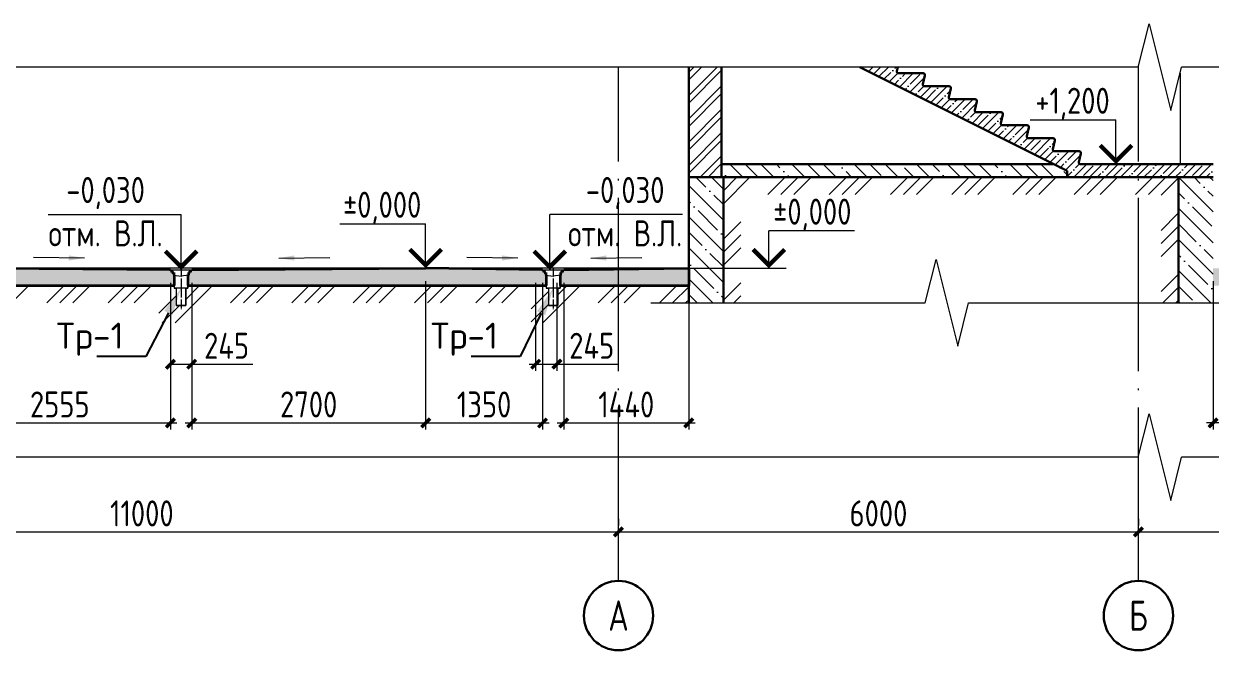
# Model space of a CAD drawing. Extents: x -965262 to 1142518, y -357520 to 71675.
# Drawn here: x 283984 to 297687, y -229559 to -222330 of the extents above; entities that cross this region are included whole.
import ezdxf
from ezdxf import colors
from ezdxf.entities.mleader import LeaderData, LeaderLine
from ezdxf.math import Vec2, Vec3

# ---------------------------------------------------------------- set-up
doc = ezdxf.new("R2010")
doc.units = 0
doc.header["$LTSCALE"] = 10
doc.linetypes.add('DOTE', pattern=[2.42, 2, -0.2, 0.02, -0.2])
doc.layers.get('0').update_dxf_attribs({"linetype": 'CONTINUOUS', "lineweight": 30})
doc.layers.get('Defpoints').update_dxf_attribs({"linetype": 'CONTINUOUS'})
doc.layers.add('DOTE', color=7, linetype='DOTE', lineweight=9)
doc.layers.add('полы', color=3, linetype='CONTINUOUS', lineweight=35)
doc.styles.add('GOST 2.304', font='isocpeur.ttf', dxfattribs={"width": 0.75, "height": 250})
doc.styles.get("Standard").update_dxf_attribs({"font": 'isocpeur.ttf', "height": 300})
doc.styles.add('ГОСТ 2м', font='isocpeur.ttf', dxfattribs={"width": 0.8, "height": 250})
doc.dimstyles.new('ГОСТ 2м', dxfattribs={"dimtxt": 250, "dimasz": 100, "dimexe": 75, "dimexo": 150, "dimgap": 62.5, "dimtad": 1, "dimdec": 0, "dimtxsty": 'ГОСТ 2м', "dimblk": 'ARCHTICK', "dimcen": 150, "dimdle": 75, "dimclrd": 256, "dimclre": 256, "dimclrt": 256, "dimadec": 0, "dimazin": 0, "dimtfac": 1, "dimtdec": 0, "dimtmove": 0, "dimatfit": 3, "dimldrblk": 'OBLIQUE', "dimfxl": 1, "dimlwd": 15, "dimlwe": 15, "dimarcsym": 0})
pattern_1 = [(135, (-2741135.43, -41378.45), (-179.605122, -179.605122), []), (135, (-2741135.43, -41198.85), (-179.605122, -179.605122), [317.5, -63.5, 0, -63.5])]
pattern_2 = [(45, (-2741135.43, -41378.45), (707.10678, -4e-14), [1000]), (45, (-2740985.43, -41378.45), (707.10678, -4e-14), [1000]), (45, (-2740835.43, -41378.45), (707.10678, -4e-14), [1000])]

# ---------------------------------------------------------------- blocks, each defined once
blk = doc.blocks.new('_ArchTick')
at = {"color": 0, "linetype": 'ByBlock', "lineweight": 0, "const_width": 0.4}
blk.add_lwpolyline([(-0.5, -0.5), (0.5, 0.5)], dxfattribs=at)
blk = doc.blocks.new('*D1705')
at = {"lineweight": 15, "ltscale": 100, "transparency": 16777216}
for p, q in [((302847, -228043), (302847, -228118)), ((296772, -228193), (302922, -228193)), ((296847, -228343), (296847, -228268))]:
    blk.add_line(p, q, dxfattribs=at)
at = {"layer": 'Defpoints', "color": 0, "lineweight": 15, "ltscale": 100, "transparency": 16777216}
for p in [(296847, -228193), (302847, -228193), (302847, -228193)]:
    blk.add_point(p, dxfattribs=at)
at = {"lineweight": 15, "ltscale": 100, "transparency": 16777216, "xscale": 100, "yscale": 100, "zscale": 100, "rotation": 180}
blk.add_blockref('_ArchTick', (296847, -228193), dxfattribs=at)
at = {"lineweight": 15, "ltscale": 100, "transparency": 16777216, "xscale": 100, "yscale": 100, "zscale": 100}
blk.add_blockref('_ArchTick', (302847, -228193), dxfattribs=at)
at = {"lineweight": 15, "ltscale": 100, "transparency": 16777216, "insert": (299847, -227980), "char_height": 250, "attachment_point": 5, "style": 'ГОСТ 2м'}
blk.add_mtext('{\\H1.2x;6000}', dxfattribs=at)
blk = doc.blocks.new('_Oblique')
at = {"color": 0, "linetype": 'ByBlock', "lineweight": -2}
blk.add_line((-0.5, -0.5), (0.5, 0.5), dxfattribs=at)
blk = doc.blocks.new('*D1706')
at = {"lineweight": 15, "ltscale": 100, "transparency": 16777216}
for p, q in [((290847, -228043), (290847, -228118)), ((296847, -228043), (296847, -228118)), ((290772, -228193), (296922, -228193))]:
    blk.add_line(p, q, dxfattribs=at)
at = {"layer": 'Defpoints', "color": 0, "lineweight": 15, "ltscale": 100, "transparency": 16777216}
for p in [(290847, -228193), (296847, -228193), (296847, -228193)]:
    blk.add_point(p, dxfattribs=at)
at = {"lineweight": 15, "ltscale": 100, "transparency": 16777216, "xscale": 100, "yscale": 100, "zscale": 100, "rotation": 180}
blk.add_blockref('_ArchTick', (290847, -228193), dxfattribs=at)
at = {"lineweight": 15, "ltscale": 100, "transparency": 16777216, "xscale": 100, "yscale": 100, "zscale": 100}
blk.add_blockref('_ArchTick', (296847, -228193), dxfattribs=at)
at = {"lineweight": 15, "ltscale": 100, "transparency": 16777216, "insert": (293847, -227980), "char_height": 250, "attachment_point": 5, "style": 'ГОСТ 2м'}
blk.add_mtext('{\\H1.2x;6000}', dxfattribs=at)
blk = doc.blocks.new('*D1707')
at = {"lineweight": 15, "ltscale": 100, "transparency": 16777216}
for p, q in [((279847, -228043), (279847, -228118)), ((290847, -228043), (290847, -228118)), ((279772, -228193), (290922, -228193))]:
    blk.add_line(p, q, dxfattribs=at)
at = {"layer": 'Defpoints', "color": 0, "lineweight": 15, "ltscale": 100, "transparency": 16777216}
for p in [(279847, -228193), (290847, -228193), (290847, -228193)]:
    blk.add_point(p, dxfattribs=at)
at = {"lineweight": 15, "ltscale": 100, "transparency": 16777216, "xscale": 100, "yscale": 100, "zscale": 100, "rotation": 180}
blk.add_blockref('_ArchTick', (279847, -228193), dxfattribs=at)
at = {"lineweight": 15, "ltscale": 100, "transparency": 16777216, "xscale": 100, "yscale": 100, "zscale": 100}
blk.add_blockref('_ArchTick', (290847, -228193), dxfattribs=at)
at = {"lineweight": 15, "ltscale": 100, "transparency": 16777216, "insert": (285347, -227980), "char_height": 250, "attachment_point": 5, "style": 'ГОСТ 2м'}
blk.add_mtext('{\\H1.2x;11000}', dxfattribs=at)
blk = doc.blocks.new('*D1712')
at = {"lineweight": 15, "ltscale": 50, "transparency": 16777216}
for p, q in [((283123, -225301), (283123, -227011)), ((285677, -225321), (285677, -227011)), ((283048, -226936), (285752, -226936))]:
    blk.add_line(p, q, dxfattribs=at)
at = {"layer": 'Defpoints', "color": 0, "lineweight": 15, "ltscale": 50, "transparency": 16777216}
for p in [(283123, -225151, 247), (285677, -225171, 247), (285677, -226936)]:
    blk.add_point(p, dxfattribs=at)
at = {"lineweight": 15, "ltscale": 50, "transparency": 16777216, "xscale": 100, "yscale": 100, "zscale": 100, "rotation": 180}
blk.add_blockref('_ArchTick', (283123, -226936), dxfattribs=at)
at = {"lineweight": 15, "ltscale": 50, "transparency": 16777216, "xscale": 100, "yscale": 100, "zscale": 100}
blk.add_blockref('_ArchTick', (285677, -226936), dxfattribs=at)
at = {"lineweight": 15, "ltscale": 50, "transparency": 16777216, "insert": (284400, -226723), "char_height": 250, "attachment_point": 5, "style": 'ГОСТ 2м'}
blk.add_mtext('{\\H1.2x;2555}', dxfattribs=at)
blk = doc.blocks.new('*D1713')
at = {"lineweight": 15, "ltscale": 50, "transparency": 16777216}
for p, q in [((285677, -225321), (285677, -226333)), ((285922, -225321), (285922, -226333)), ((285677, -226258), (285997, -226258)), ((285922, -226258), (286627, -226258))]:
    blk.add_line(p, q, dxfattribs=at)
at = {"layer": 'Defpoints', "color": 0, "lineweight": 15, "ltscale": 50, "transparency": 16777216}
for p in [(285677, -225171, 247), (285922, -225171, 247), (285677, -226258)]:
    blk.add_point(p, dxfattribs=at)
at = {"lineweight": 15, "ltscale": 50, "transparency": 16777216, "xscale": 100, "yscale": 100, "zscale": 100, "rotation": 180}
blk.add_blockref('_ArchTick', (285677, -226258), dxfattribs=at)
at = {"lineweight": 15, "ltscale": 50, "transparency": 16777216, "xscale": 100, "yscale": 100, "zscale": 100}
blk.add_blockref('_ArchTick', (285922, -226258), dxfattribs=at)
at = {"lineweight": 15, "ltscale": 50, "transparency": 16777216, "insert": (286325, -226046), "char_height": 250, "attachment_point": 5, "style": 'ГОСТ 2м'}
blk.add_mtext('{\\H1.2x;245}', dxfattribs=at)
blk = doc.blocks.new('*D1714')
at = {"lineweight": 15, "ltscale": 50, "transparency": 16777216}
for p, q in [((285922, -225321), (285922, -227011)), ((288622, -225301), (288622, -227011)), ((285847, -226936), (288697, -226936))]:
    blk.add_line(p, q, dxfattribs=at)
at = {"layer": 'Defpoints', "color": 0, "lineweight": 15, "ltscale": 50, "transparency": 16777216}
for p in [(285922, -225171, 247), (288622, -225151, 247), (288622, -226936)]:
    blk.add_point(p, dxfattribs=at)
at = {"lineweight": 15, "ltscale": 50, "transparency": 16777216, "xscale": 100, "yscale": 100, "zscale": 100, "rotation": 180}
blk.add_blockref('_ArchTick', (285922, -226936), dxfattribs=at)
at = {"lineweight": 15, "ltscale": 50, "transparency": 16777216, "xscale": 100, "yscale": 100, "zscale": 100}
blk.add_blockref('_ArchTick', (288622, -226936), dxfattribs=at)
at = {"lineweight": 15, "ltscale": 50, "transparency": 16777216, "insert": (287272, -226723), "char_height": 250, "attachment_point": 5, "style": 'ГОСТ 2м'}
blk.add_mtext('{\\H1.2x;2700}', dxfattribs=at)
blk = doc.blocks.new('*D1715')
at = {"lineweight": 15, "ltscale": 50, "transparency": 16777216}
for p, q in [((288622, -225301), (288622, -227011)), ((289971, -225321), (289971, -227011)), ((288547, -226936), (290046, -226936))]:
    blk.add_line(p, q, dxfattribs=at)
at = {"layer": 'Defpoints', "color": 0, "lineweight": 15, "ltscale": 50, "transparency": 16777216}
for p in [(288622, -225151, 247), (289971, -225171), (289971, -226936)]:
    blk.add_point(p, dxfattribs=at)
at = {"lineweight": 15, "ltscale": 50, "transparency": 16777216, "xscale": 100, "yscale": 100, "zscale": 100, "rotation": 180}
blk.add_blockref('_ArchTick', (288622, -226936), dxfattribs=at)
at = {"lineweight": 15, "ltscale": 50, "transparency": 16777216, "xscale": 100, "yscale": 100, "zscale": 100}
blk.add_blockref('_ArchTick', (289971, -226936), dxfattribs=at)
at = {"lineweight": 15, "ltscale": 50, "transparency": 16777216, "insert": (289296, -226723), "char_height": 250, "attachment_point": 5, "style": 'ГОСТ 2м'}
blk.add_mtext('{\\H1.2x;1350}', dxfattribs=at)
blk = doc.blocks.new('*D1716')
at = {"lineweight": 15, "ltscale": 50, "transparency": 16777216}
for p, q in [((289891, -225321), (289891, -226333)), ((290136, -225321), (290136, -226333)), ((289816, -226258), (290136, -226258)), ((290136, -226258), (290841, -226258))]:
    blk.add_line(p, q, dxfattribs=at)
at = {"layer": 'Defpoints', "color": 0, "ltscale": 50, "transparency": 16777216}
for p in [(289891, -225171, 247), (290136, -225171, 247), (290136, -226258)]:
    blk.add_point(p, dxfattribs=at)
at = {"lineweight": 15, "ltscale": 50, "transparency": 16777216, "xscale": 100, "yscale": 100, "zscale": 100, "rotation": 180}
blk.add_blockref('_ArchTick', (289891, -226258), dxfattribs=at)
at = {"lineweight": 15, "ltscale": 50, "transparency": 16777216, "xscale": 100, "yscale": 100, "zscale": 100}
blk.add_blockref('_ArchTick', (290136, -226258), dxfattribs=at)
at = {"lineweight": 15, "ltscale": 50, "transparency": 16777216, "insert": (290538, -226046), "char_height": 250, "attachment_point": 5, "style": 'ГОСТ 2м'}
blk.add_mtext('{\\H1.2x;245}', dxfattribs=at)
blk = doc.blocks.new('*D1717')
at = {"lineweight": 15, "ltscale": 50, "transparency": 16777216}
for p, q in [((297708, -225301), (297708, -227011)), ((308908, -225301), (308908, -227011)), ((308983, -226936), (297633, -226936))]:
    blk.add_line(p, q, dxfattribs=at)
at = {"layer": 'Defpoints', "color": 0, "lineweight": 15, "ltscale": 50, "transparency": 16777216}
for p in [(297708, -225151), (308908, -225151), (297708, -226936)]:
    blk.add_point(p, dxfattribs=at)
at = {"lineweight": 15, "ltscale": 50, "transparency": 16777216, "xscale": 100, "yscale": 100, "zscale": 100, "rotation": 180}
blk.add_blockref('_ArchTick', (297708, -226936), dxfattribs=at)
at = {"lineweight": 15, "ltscale": 50, "transparency": 16777216, "xscale": 100, "yscale": 100, "zscale": 100}
blk.add_blockref('_ArchTick', (308908, -226936), dxfattribs=at)
at = {"lineweight": 15, "ltscale": 50, "transparency": 16777216, "insert": (303308, -226723), "char_height": 250, "attachment_point": 5, "style": 'ГОСТ 2м'}
blk.add_mtext('{\\H1.2x;11200}', dxfattribs=at)
blk = doc.blocks.new('*D1722')
at = {"lineweight": 15, "transparency": 16777216}
for p, q in [((290216, -225321), (290216, -227011)), ((291658, -225301), (291658, -227011)), ((290141, -226936), (291733, -226936))]:
    blk.add_line(p, q, dxfattribs=at)
at = {"layer": 'Defpoints', "color": 0, "lineweight": 15, "transparency": 16777216}
for p in [(290216, -225171), (291658, -225151), (291658, -226936)]:
    blk.add_point(p, dxfattribs=at)
at = {"lineweight": 15, "transparency": 16777216, "xscale": 100, "yscale": 100, "zscale": 100, "rotation": 180}
blk.add_blockref('_ArchTick', (290216, -226936), dxfattribs=at)
at = {"lineweight": 15, "transparency": 16777216, "xscale": 100, "yscale": 100, "zscale": 100}
blk.add_blockref('_ArchTick', (291658, -226936), dxfattribs=at)
at = {"lineweight": 15, "transparency": 16777216, "insert": (290937, -226723), "char_height": 250, "attachment_point": 5, "style": 'ГОСТ 2м'}
blk.add_mtext('{\\H1.2x;1440}', dxfattribs=at)

msp = doc.modelspace()

# ---------------------------------------------------------------- hatches: boundary and pattern name
at = {"lineweight": 15}
h = msp.add_hatch(dxfattribs=at)
h.set_pattern_fill('ANSI32', color=256, scale=20)
h.set_pattern_definition([(45, (291884.48, -224007.22), (-134.704, 134.704), []), (45, (291974.28, -224007.22), (-134.704, 134.704), [])])
h.paths.add_polyline_path([(292037.5, -223951.1), (291657.5, -223951.1), (291657.5, -224101.1), (292037.5, -224101.1)])
h.paths.add_polyline_path([(292037.5, -222829.9), (291657.5, -222829.9), (291657.5, -223951.1), (292037.5, -223951.1)])
h = msp.add_hatch(dxfattribs=at)
h.set_pattern_fill('ANSI35', color=256, scale=20)
h.set_pattern_definition([(45, (-2741135.43, -41378.45), (-89.802561, 89.802561), []), (45, (-2741045.63, -41378.45), (-89.802561, 89.802561), [158.75, -31.75, 0, -31.75])])
h.paths.add_polyline_path([(295282.5, -223376.1, 0.4863897), (295263.1, -223351.3), (294977.3, -223351.3, -0.4863897), (294957.9, -223326.6), (294982.5, -223226.1, 0.4863897), (294963.1, -223201.3), (294677.3, -223201.3, -0.4863897), (294657.9, -223176.6), (294682.5, -223076.1, 0.4863897), (294663.1, -223051.3), (294377.3, -223051.3, -0.4863897), (294357.9, -223026.6), (294382.5, -222926.1, 0.4863897), (294363.1, -222901.3), (294077.3, -222901.3, -0.4863897), (294057.9, -222876.6), (294069.3, -222829.9), (293630.2, -222829.9), (296022.6, -224026.1), (296022.6, -224101.1), (296847.1, -224101.1), (296847.1, -223951.1), (296177.4, -223951.1, -0.4863897), (296158, -223926.3), (296182.5, -223826.1, 0.4863897), (296163.1, -223801.3), (295877.3, -223801.3, -0.4863897), (295857.9, -223776.6), (295882.5, -223676.1, 0.4863897), (295863.1, -223651.3), (295577.3, -223651.3, -0.4863897), (295557.9, -223626.6), (295582.5, -223526.1, 0.4863897), (295563.1, -223501.3), (295277.3, -223501.3, -0.4863897), (295257.9, -223476.6)])
h.paths.add_polyline_path([(297327.5, -223951.1), (296847.1, -223951.1), (296847.1, -224101.1), (297327.5, -224101.1)])
h.paths.add_polyline_path([(297327.5, -224101.1), (297707.5, -224101.1), (297707.5, -223951.1), (297327.5, -223951.1)])
at = {"lineweight": 15, "ltscale": 50}
h = msp.add_hatch(dxfattribs=at)
h.set_pattern_fill('ANSI35', color=256, scale=40, angle=90, style=0)
h.set_pattern_definition(pattern_1)
h.paths.add_polyline_path([(292037.5, -223951.1), (292037.5, -223951.1), (292037.5, -224101.1), (292037.5, -224101.1)], flags=17)
h.paths.add_polyline_path([(297327.5, -223955.5), (297327.5, -223955.5), (297327.5, -224101.1), (297327.5, -224101.1)])
h.paths.add_polyline_path([(296022.6, -224026.1), (295872.6, -223951.1), (292037.5, -223951.1), (292037.5, -224101.1), (296022.6, -224101.1)])
at = {"lineweight": 15}
h = msp.add_hatch(dxfattribs=at)
h.set_pattern_fill('ANSI35', color=256, scale=40, angle=90)
h.set_pattern_definition(pattern_1)
h.paths.add_polyline_path([(292057.5, -224101.1), (291657.5, -224101.1), (291657.5, -225151.1), (292057.5, -225151.1)])
h.paths.add_polyline_path([(292057.5, -225151.1), (291657.7, -225151.1), (291657.5, -225151.1), (291657.5, -225551.1), (292057.5, -225551.1)])
h.paths.add_polyline_path([(297307.5, -225551.1), (297707.5, -225551.1), (297707.5, -224101.1), (297307.5, -224101.1)])
at = {"linetype": 'Continuous', "lineweight": 15}
h = msp.add_hatch(dxfattribs=at)
h.set_pattern_fill('GOST_GROUND', color=256, scale=50, style=0)
h.set_pattern_definition(pattern_2)
h.paths.add_polyline_path([(297307.5, -225551.1), (297307.5, -224101.1), (292057.5, -224101.1), (292057.5, -225551.1), (292257.5, -225551.1), (292257.5, -224301.1), (297107.5, -224301.1), (297107.5, -225551.1)], flags=0)
at = {"lineweight": 15}
h = msp.add_hatch(dxfattribs=at)
h.set_pattern_fill('ANSI35', color=3, scale=40)
h.set_pattern_definition([(45, (-2741135.43, -41378.45), (-179.605122, 179.605122), []), (45, (-2740955.82, -41378.45), (-179.605122, 179.605122), [317.5, -63.5, 0, -63.5])])
h.paths.add_polyline_path([(315055.5, -225152.7), (314847.1, -225151.1), (314847.1, -225204.8)])
h.paths.add_polyline_path([(279537.1, -225301.1), (279537.1, -225151.1), (283122.5, -225151.1), (285677, -225171.1), (285677, -225181.1), (285694.5, -225181.1), (285694.5, -225201.1), (285714.5, -225201.1), (285714.5, -225231.1), (285719.5, -225231.7), (285719.5, -225351.1), (279837.1, -225351.1), (279837.1, -225301.1), (279537.1, -225301.1)])
h.paths.add_polyline_path([(285879.5, -225351.1), (285879.5, -225231.7), (285884.5, -225231.1), (285884.5, -225201.1), (285904.5, -225201.1), (285904.5, -225181.1), (285922, -225181.1), (285922, -225171.1), (288621.5, -225151.1), (289971, -225171.1), (289971, -225181.1), (289988.5, -225181.1), (289988.5, -225201.1), (290008.5, -225201.1), (290008.5, -225231.1), (290013.5, -225231.7), (290013.5, -225351.1), (285879.5, -225351.1)])
h.paths.add_polyline_path([(290173.5, -225351.1), (290173.5, -225231.7), (290178.5, -225231.1), (290178.5, -225201.1), (290198.5, -225201.1), (290198.5, -225181.1), (290216, -225181.1), (290216, -225171.1), (291657.5, -225151.1), (291657.5, -225351.1)])
h.paths.add_polyline_path([(297707.5, -225351.1), (297707.5, -225151.1), (308907.5, -225151.1), (311724.6, -225171.1), (311724.6, -225181.1), (311742.1, -225181.1), (311742.1, -225201.1), (311762.1, -225201.1), (311762.1, -225231.1), (311767.1, -225231.7), (311767.1, -225351.1)])
h.paths.add_polyline_path([(311927.1, -225351.1), (311927.1, -225231.7), (311932.1, -225231.1), (311932.1, -225201.1), (311952.1, -225201.1), (311952.1, -225181.1), (311969.6, -225181.1), (311969.6, -225171.1), (314597.1, -225151.1), (314597.1, -225301.1), (314522.1, -225301.1), (314533.2, -225351.1), (311927.1, -225351.1)])
h.paths.add_polyline_path([(314911, -225351.1), (314922.1, -225301.1), (314847.1, -225301.1), (314847.1, -225205), (315346.6, -225329.9), (315346.6, -225351.1), (314911, -225351.1)])
at = {"linetype": 'Continuous', "lineweight": 15}
h = msp.add_hatch(dxfattribs=at)
h.set_pattern_fill('GOST_GROUND', color=256, scale=50, style=0)
h.set_pattern_definition(pattern_2)
h.paths.add_polyline_path([(291657.5, -225551.1), (291657.5, -225351.1), (290173.5, -225351.1), (290173.5, -225381.7), (290148.5, -225381.7), (290148.5, -225581.7), (290038.5, -225581.7), (290038.5, -225381.7), (290013.5, -225381.7), (290013.5, -225351.1), (285879.5, -225351.1), (285879.5, -225381.7), (285854.5, -225381.7), (285854.5, -225581.7), (285744.5, -225581.7), (285744.5, -225381.7), (285719.5, -225381.7), (285719.5, -225351.1), (279837.1, -225351.1), (279837.1, -227329.9), (280037.1, -227329.9), (280037.1, -225551.1), (285519.5, -225551.1), (285519.5, -225581.7), (285544.5, -225581.7), (285544.5, -225781.7), (286054.5, -225781.7), (286054.5, -225581.7), (286079.5, -225581.7), (286079.5, -225551.1), (289813.5, -225551.1), (289813.5, -225581.7), (289838.5, -225581.7), (289838.5, -225781.7), (290348.5, -225781.7), (290348.5, -225581.7), (290373.5, -225581.7), (290373.5, -225551.1), (291457.5, -225551.1), (291457.5, -225551.1)], flags=0)

# ---------------------------------------------------------------- linework, layer by layer
at = {"color": 5, "lineweight": 15, "ltscale": 50}
for p, q in [((296845.5, -222829.9, 5394.8), (278844.3, -222829.9, 5394.8)), ((315346.6, -222829.9, 5394.8), (297345.5, -222829.9, 5394.8)), ((291221.2, -225551.1, 5394.8), (294387.3, -225551.1, 5394.8)), ((294887.3, -225551.1, 5394.8), (298053.5, -225551.1, 5394.8)), ((296845.5, -227329.9, 5394.8), (278844.3, -227329.9, 5394.8)), ((315346.6, -227329.9, 5394.8), (297345.5, -227329.9, 5394.8))]:
    msp.add_line(p, q, dxfattribs=at)
at = {"ltscale": 50}
for p, q in [((291657.5, -225551.1, 5394.8), (291657.5, -222829.9, 5394.8)), ((292037.5, -224101.1, 5394.8), (292037.5, -222829.9, 5394.8)), ((292037.5, -223951.1, 5394.8), (295872.6, -223951.1, 5394.8)), ((296022.6, -224026.1, 5394.8), (296022.6, -224101.1, 5394.8)), ((296177.4, -223951.1, 5394.8), (297327.5, -223951.1, 5394.8)), ((297327.5, -223951.1, 5394.8), (297707.5, -223951.1, 5394.8)), ((291657.5, -224101.1, 5394.8), (296022.6, -224101.1, 5394.8)), ((292057.5, -225551.1, 5394.8), (292057.5, -224101.1, 5394.8)), ((296022.6, -224101.1, 5394.8), (297327.5, -224101.1, 5394.8)), ((297307.5, -224101.1, 5394.8), (297307.5, -225551.1, 14552.1)), ((297327.5, -224101.1, 5394.8), (297707.5, -224101.1, 5394.8))]:
    msp.add_line(p, q, dxfattribs=at)
at = {"ltscale": 7.5}
for p, q in [((296022.6, -224026.1, 5394.8), (293630.2, -222829.9, 5394.8)), ((294057.9, -222876.6, 5394.8), (294069.3, -222829.9, 5394.8)), ((294077.3, -222901.3, 5394.8), (294363.1, -222901.3, 5394.8)), ((294093.1, -222901.3, 5394.8), (294363.1, -222901.3, 5394.8)), ((294357.9, -223026.6, 5394.8), (294382.5, -222926.1, 5394.8)), ((294377.3, -223051.3, 5394.8), (294663.1, -223051.3, 5394.8)), ((294393.1, -223051.3, 5394.8), (294663.1, -223051.3, 5394.8)), ((294657.9, -223176.6, 5394.8), (294682.5, -223076.1, 5394.8)), ((294677.3, -223201.3, 5394.8), (294963.1, -223201.3, 5394.8)), ((294693.1, -223201.3, 5394.8), (294963.1, -223201.3, 5394.8)), ((294957.9, -223326.6, 5394.8), (294982.5, -223226.1, 5394.8)), ((294977.3, -223351.3, 5394.8), (295263.1, -223351.3, 5394.8)), ((294993.1, -223351.3, 5394.8), (295263.1, -223351.3, 5394.8)), ((295257.9, -223476.6, 5394.8), (295282.5, -223376.1, 5394.8)), ((295277.3, -223501.3, 5394.8), (295563.1, -223501.3, 5394.8)), ((295293.1, -223501.3, 5394.8), (295563.1, -223501.3, 5394.8)), ((295557.9, -223626.6, 5394.8), (295582.5, -223526.1, 5394.8)), ((295577.3, -223651.3, 5394.8), (295863.1, -223651.3, 5394.8)), ((295593.1, -223651.3, 5394.8), (295863.1, -223651.3, 5394.8)), ((295857.9, -223776.6, 5394.8), (295882.5, -223676.1, 5394.8)), ((295877.3, -223801.3, 5394.8), (296163.1, -223801.3, 5394.8)), ((295893.1, -223801.3, 5394.8), (296163.1, -223801.3, 5394.8)), ((296158, -223926.3, 5394.8), (296182.5, -223826.1, 5394.8))]:
    msp.add_line(p, q, dxfattribs=at)
at = {"lineweight": 0, "ltscale": 50}
msp.add_line((297327.5, -222901.7, 5394.8), (297327.5, -223951.1, 5394.8), dxfattribs=at)
at = {"lineweight": 15, "ltscale": 0.3}
for p, q in [((295598.5, -223438, 5394.8), (296587, -223438, 5394.8)), ((284265.9, -224531.5, 5641.5), (285799.5, -224531.5, 5641.5)), ((291586.9, -224531.5, 5394.8), (290053.3, -224531.5, 5394.8)), ((287633, -224638, 5641.5), (288621.5, -224638, 5641.5)), ((293571.2, -224718, 5394.8), (292582.6, -224718, 5394.8))]:
    msp.add_line(p, q, dxfattribs=at)
at = {"lineweight": 15}
for p, q in [((296587, -223951.1, 5394.8), (296587, -223438, 5394.8)), ((285799.5, -225171.1, 5641.5), (285799.5, -224531.5, 5641.5)), ((290053.3, -225171.1, 5394.8), (290053.3, -224531.5, 5394.8)), ((288621.5, -225151.1, 5641.5), (288621.5, -224638, 5641.5)), ((292582.6, -225151.1, 5394.8), (292582.6, -224718, 5394.8)), ((285719.5, -225231.7, 5641.5), (285719.5, -225381.7, 5641.5)), ((285879.5, -225231.7, 5641.5), (285879.5, -225381.7, 5641.5)), ((290013.5, -225231.7, 5394.8), (290013.5, -225381.7, 5394.8)), ((290173.5, -225231.7, 5394.8), (290173.5, -225381.7, 5394.8)), ((285879.5, -225381.7, 5641.5), (285719.5, -225381.7, 5641.5)), ((285744.5, -225381.7, 5641.5), (285744.5, -225581.7, 5641.5)), ((285854.5, -225381.7, 5641.5), (285854.5, -225581.7, 5641.5)), ((290173.5, -225381.7, 5394.8), (290013.5, -225381.7, 5394.8)), ((290038.5, -225381.7, 5394.8), (290038.5, -225581.7, 5394.8)), ((290148.5, -225381.7, 5394.8), (290148.5, -225581.7, 5394.8)), ((285854.5, -225581.7, 5641.5), (285744.5, -225581.7, 5641.5)), ((290148.5, -225581.7, 5394.8), (290038.5, -225581.7, 5394.8))]:
    msp.add_line(p, q, dxfattribs=at)
at = {"lineweight": 15, "ltscale": 50}
for p, q in [((284684.3, -225034.6, 5641.5), (284096.3, -225027.8, 5641.5)), ((286927.8, -225035.1, 5641.5), (287515.8, -225027.8, 5641.5)), ((289684.3, -225034.6, 5394.8), (289096.3, -225027.8, 5394.8)), ((290527.8, -225035.1, 5394.8), (291115.8, -225027.8, 5394.8)), ((285677, -225171.1, 5641.5), (285677, -225181.1, 5641.5)), ((285694.5, -225181.1, 5641.5), (285694.5, -225201.1, 5641.5)), ((285714.5, -225201.1, 5641.5), (285714.5, -225231.1, 5641.5)), ((285884.5, -225201.1, 5641.5), (285884.5, -225231.1, 5641.5)), ((285904.5, -225181.1, 5641.5), (285904.5, -225201.1, 5641.5)), ((285922, -225171.1, 5641.5), (285922, -225181.1, 5641.5)), ((289971, -225171.1, 5394.8), (289971, -225181.1, 5394.8)), ((289988.5, -225181.1, 5394.8), (289988.5, -225201.1, 5394.8)), ((290008.5, -225201.1, 5394.8), (290008.5, -225231.1, 5394.8)), ((290178.5, -225201.1, 5394.8), (290178.5, -225231.1, 5394.8)), ((290198.5, -225181.1, 5394.8), (290198.5, -225201.1, 5394.8)), ((290216, -225171.1, 5394.8), (290216, -225181.1, 5394.8))]:
    msp.add_line(p, q, dxfattribs=at)
at = {"lineweight": 15, "ltscale": 10}
for p, q in [((285677, -225181.1, 5641.5), (285694.5, -225181.1, 5641.5)), ((285694.5, -225201.1, 5641.5), (285714.5, -225201.1, 5641.5)), ((285904.5, -225201.1, 5641.5), (285884.5, -225201.1, 5641.5)), ((285904.5, -225181.1, 5641.5), (285922, -225181.1, 5641.5)), ((289971, -225181.1, 5394.8), (289988.5, -225181.1, 5394.8)), ((289988.5, -225201.1, 5394.8), (290008.5, -225201.1, 5394.8)), ((290198.5, -225201.1, 5394.8), (290178.5, -225201.1, 5394.8)), ((290198.5, -225181.1, 5394.8), (290216, -225181.1, 5394.8))]:
    msp.add_line(p, q, dxfattribs=at)
at = {"lineweight": 15, "ltscale": 2.5}
for p, q in [((285714.5, -225231.1, 5641.5), (285799.5, -225241.1, 5641.5)), ((285884.5, -225231.1, 5641.5), (285799.5, -225241.1, 5641.5)), ((290008.5, -225231.1, 5394.8), (290093.5, -225241.1, 5394.8)), ((290178.5, -225231.1, 5394.8), (290093.5, -225241.1, 5394.8))]:
    msp.add_line(p, q, dxfattribs=at)
at = {"lineweight": 15, "ltscale": 100, "extrusion": (0, 1, 0)}
msp.add_line((291657.5, -225151.1, 5394.8), (292782.6, -225151.1, 5394.8), dxfattribs=at)
at = {"color": 5, "lineweight": 15, "ltscale": 10, "elevation": 5394.8}
for points in [[(296845.5, -222829.9), (296970.5, -222329.9)], [(296970.5, -222329.9), (297220.5, -223329.9)], [(297220.5, -223329.9), (297345.5, -222829.9)], [(294387.3, -225551.1), (294512.3, -225051.1)], [(294512.3, -225051.1), (294762.3, -226051.1)], [(294762.3, -226051.1), (294887.3, -225551.1)], [(296845.5, -227329.9), (296970.5, -226829.9)], [(296970.5, -226829.9), (297220.5, -227829.9)], [(297220.5, -227829.9), (297345.5, -227329.9)]]:
    msp.add_lwpolyline(points, dxfattribs=at)
at = {"lineweight": 15, "const_width": 50}
for points, elevation in [([(296404.7, -223733.4), (296587, -223915.7), (296769.4, -223733.4)], 5394.8), ([(285617.2, -224953.4), (285799.5, -225135.7), (285981.8, -224953.4)], 5641.5), ([(288439.2, -224933.4), (288621.5, -225115.7), (288803.8, -224933.4)], 5641.5), ([(289871, -224953.4), (290053.3, -225135.7), (290235.7, -224953.4)], 5394.8), ([(292400.3, -224933.4), (292582.6, -225115.7), (292765, -224933.4)], 5394.8)]:
    msp.add_lwpolyline(points, dxfattribs=dict(at, elevation=elevation))
at = {"linetype": 'Continuous', "lineweight": 15, "elevation": -4407}
for points in [[(292057.5, -225551.1), (292057.5, -224101.1), (297307.5, -224101.1), (297307.5, -225551.1)], [(279837.1, -227329.9), (279837.1, -225351.1), (285719.5, -225351.1), (285719.5, -225381.7), (285744.5, -225381.7), (285744.5, -225581.7), (285854.5, -225581.7), (285854.5, -225381.7), (285879.5, -225381.7), (285879.5, -225351.1), (290013.5, -225351.1), (290013.5, -225381.7), (290038.5, -225381.7), (290038.5, -225581.7), (290148.5, -225581.7), (290148.5, -225381.7), (290173.5, -225381.7), (290173.5, -225351.1), (291657.5, -225351.1), (291657.5, -225551.1)]]:
    msp.add_lwpolyline(points, dxfattribs=at)
at = {"lineweight": 15, "ltscale": 100, "extrusion": (0, 1, 0), "elevation": -225171.1}
for points in [[(-285677, 5641.5), (-285922, 5641.5)], [(-289971, 5394.8), (-290216, 5394.8)]]:
    msp.add_lwpolyline(points, dxfattribs=at)
at = {"ltscale": 7.5}
for centre, start, end in [((294077.3, -222881.3, 5394.8), 166.24876, 270), ((294363.1, -222921.3, 5394.8), 346.24876, 90), ((294377.3, -223031.3, 5394.8), 166.24876, 270), ((294663.1, -223071.3, 5394.8), 346.24876, 90), ((294677.3, -223181.3, 5394.8), 166.24876, 270), ((294963.1, -223221.3, 5394.8), 346.24876, 90), ((294977.3, -223331.3, 5394.8), 166.24876, 270), ((295263.1, -223371.3, 5394.8), 346.24876, 90), ((295277.3, -223481.3, 5394.8), 166.24876, 270), ((295577.3, -223631.3, 5394.8), 166.24876, 270), ((295563.1, -223521.3, 5394.8), 346.24876, 90), ((295863.1, -223671.3, 5394.8), 346.24876, 90), ((295877.3, -223781.3, 5394.8), 166.24876, 270), ((296163.1, -223821.3, 5394.8), 346.24876, 90)]:
    msp.add_arc(centre, 20, start, end, dxfattribs=at)
at = {"ltscale": 50}
msp.add_arc((296177.4, -223931.1, 5394.8), 20, 166.24876, 270, dxfattribs=at)
at = {"lineweight": 15, "ltscale": 50}
for points in [[(284504, -225062.5, 5641.5), (284504.7, -225002.5, 5641.5), (284684.3, -225034.6, 5641.5)], [(287108.2, -225062.9, 5641.5), (287107.4, -225002.9, 5641.5), (286927.8, -225035.1, 5641.5)], [(289504, -225062.5, 5394.8), (289504.7, -225002.5, 5394.8), (289684.3, -225034.6, 5394.8)], [(290708.2, -225062.9, 5394.8), (290707.4, -225002.9, 5394.8), (290527.8, -225035.1, 5394.8)]]:
    msp.add_solid(points, dxfattribs=at)
at = {"layer": 'DOTE', "ltscale": 100}
for p, q in [((290847.1, -228759.1, 5394.8), (290847.1, -222829.9, 5394.8)), ((296847.1, -228759.1, 5394.8), (296847.1, -222823.3, 5394.8))]:
    msp.add_line(p, q, dxfattribs=at)
at = {"layer": 'DOTE', "ltscale": 5}
for p, q in [((285799.5, -225147.8, 5641.5), (285799.5, -225621.4, 5641.5)), ((290093.5, -225147.8, 5394.8), (290093.5, -225621.4, 5394.8))]:
    msp.add_line(p, q, dxfattribs=at)
at = {"layer": 'DOTE', "linetype": 'Continuous', "lineweight": 30}
for centre in [(290847.1, -229159.1, 5394.8), (296847.1, -229159.1, 5394.8)]:
    msp.add_circle(centre, 400, dxfattribs=at)
at = {"layer": 'полы', "lineweight": 0, "ltscale": 50}
msp.add_line((291657.5, -225151.1, 5394.8), (283122.5, -225151.1, 5641.5), dxfattribs=at)
at = {"layer": 'полы', "ltscale": 50}
for p, q in [((285677, -225171.1, 5641.5), (283122.5, -225151.1, 5641.5)), ((285677, -225171.1, 5641.5), (285677, -225181.1, 5641.5)), ((285677, -225181.1, 5641.5), (285694.5, -225181.1, 5641.5)), ((285694.5, -225181.1, 5641.5), (285694.5, -225201.1, 5641.5)), ((285694.5, -225201.1, 5641.5), (285714.5, -225201.1, 5641.5)), ((285714.5, -225201.1, 5641.5), (285714.5, -225231.1, 5641.5)), ((285714.5, -225231.1, 5641.5), (285719.5, -225231.7, 5641.5)), ((285719.5, -225231.7, 5641.5), (285719.5, -225351.1, 5641.5)), ((285884.5, -225231.1, 5641.5), (285879.5, -225231.7, 5641.5)), ((285879.5, -225231.7, 5641.5), (285879.5, -225351.1, 5641.5)), ((285904.5, -225201.1, 5641.5), (285884.5, -225201.1, 5641.5)), ((285884.5, -225201.1, 5641.5), (285884.5, -225231.1, 5641.5)), ((285922, -225181.1, 5641.5), (285904.5, -225181.1, 5641.5)), ((285904.5, -225181.1, 5641.5), (285904.5, -225201.1, 5641.5)), ((285922, -225171.1, 5641.5), (288621.5, -225151.1, 5641.5)), ((285922, -225171.1, 5641.5), (285922, -225181.1, 5641.5)), ((289971, -225171.1, 5394.8), (288621.5, -225151.1, 5641.5)), ((289971, -225171.1, 5394.8), (289971, -225181.1, 5394.8)), ((289971, -225181.1, 5394.8), (289988.5, -225181.1, 5394.8)), ((289988.5, -225181.1, 5394.8), (289988.5, -225201.1, 5394.8)), ((289988.5, -225201.1, 5394.8), (290008.5, -225201.1, 5394.8)), ((290008.5, -225201.1, 5394.8), (290008.5, -225231.1, 5394.8)), ((290008.5, -225231.1, 5394.8), (290013.5, -225231.7, 5394.8)), ((290013.5, -225231.7, 5394.8), (290013.5, -225351.1, 5394.8)), ((290178.5, -225231.1, 5394.8), (290173.5, -225231.7, 5394.8)), ((290173.5, -225231.7, 5394.8), (290173.5, -225351.1, 5394.8)), ((290198.5, -225201.1, 5394.8), (290178.5, -225201.1, 5394.8)), ((290178.5, -225201.1, 5394.8), (290178.5, -225231.1, 5394.8)), ((290216, -225181.1, 5394.8), (290198.5, -225181.1, 5394.8)), ((290198.5, -225181.1, 5394.8), (290198.5, -225201.1, 5394.8)), ((290216, -225171.1, 5394.8), (291657.5, -225151.1, 5394.8)), ((290216, -225171.1, 5394.8), (290216, -225181.1, 5394.8)), ((291657.5, -225151.1, 5394.8), (291657.5, -225351.1, 5888.3)), ((279837.1, -225351.1, 8654.6), (285719.5, -225351.1, 5641.5)), ((285879.5, -225351.1, 5641.5), (290013.5, -225351.1, 5394.8)), ((290173.5, -225351.1, 5394.8), (291657.5, -225351.1, 5888.3))]:
    msp.add_line(p, q, dxfattribs=at)

# ---------------------------------------------------------------- texts
at = {"char_height": 300, "attachment_point": 5, "style": 'GOST 2.304'}
for s, insert, width in [('{\\W0.8;+1,200}', (296086.1, -223253.3, 5394.8), 1200), ('{\\W0.8;-0,030\\Pотм. В.Л.}', (284928.7, -224498.6, 5641.5), 1670.673), ('{\\W0.8;-0,030\\Pотм. В.Л.}', (290924.2, -224498.6, 5394.8), 1670.673), ('{\\W0.8;%%P0,000}', (288120.5, -224453.3, 5641.5), 1200), ('{\\W0.8;%%P0,000}', (293083.6, -224533.3, 5394.8), 1200)]:
    msp.add_mtext(s, dxfattribs=dict(at, insert=insert, width=width))
at = {"layer": 'DOTE', "linetype": 'Continuous', "lineweight": 30, "ltscale": 100, "char_height": 350, "width": 800, "attachment_point": 5, "style": 'GOST 2.304'}
for s, insert in [('A', (290847.1, -229159.1, 5394.8)), ('Б', (296847.1, -229159.1, 5394.8))]:
    msp.add_mtext(s, dxfattribs=dict(at, insert=insert))

# ---------------------------------------------------------------- dimensions: what is measured, and where the dimension line sits
at = {"lineweight": 15, "ltscale": 50}
for base, p1, p2, text, picture, middle in [((285677, -226935.6, 5394.8), (283122.5, -225151.1, 5641.5), (285677, -225171.1, 5641.5), '{\\H1.2x;2555}', '*D1712', (284399.8, -226723.1, 5394.8)), ((288621.5019931, -226935.5730848, 5394.7860088), (285922.0019931, -225171.0889098, 5641.5359151), (288621.5019931, -225151.0884887, 5641.5359151), '{\\H1.2x;<>}', '*D1714', (287271.7519931, -226723.0730848, 5394.7860088)), ((289971.0019931, -226935.5730848, 5394.7860088), (288621.5019931, -225151.0884887, 5641.5359151), (289971.0019931, -225171.0889098, 5394.7860088), '{\\H1.2x;<>}', '*D1715', (289296.2519931, -226723.0730848, 5394.7860088)), ((297707.5, -226935.6, 5394.8), (308907.5, -225151.1, 5394.8), (297707.5, -225151.1, 5394.8), '{\\H1.2x;<>}', '*D1717', (303307.5, -226723.1, 5394.8))]:
    dim = msp.add_linear_dim(base=base, p1=p1, p2=p2, text=text, dimstyle='ГОСТ 2м', dxfattribs=at)
    dim.commit()
    dim.dimension.update_dxf_attribs({"geometry": picture, "text_midpoint": middle})
dim = msp.add_linear_dim(base=(285677, -226258.4, 5394.8), p1=(285922, -225171.1, 5641.5), p2=(285677, -225171.1, 5641.5), text='{\\H1.2x;<>}', dimstyle='ГОСТ 2м', dxfattribs=at)
dim.commit()
dim.dimension.update_dxf_attribs({"geometry": '*D1713', "text_midpoint": (286324.5, -226258.4, 5394.8), "dimtype": 160})
dim = msp.add_linear_dim(base=(290135.7, -226258.4, 5148), p1=(289890.7, -225171.1, 5394.8), p2=(290135.7, -225171.1, 5394.8), angle=180, text='{\\H1.2x;<>}', dimstyle='ГОСТ 2м', dxfattribs=at)
dim.commit()
dim.dimension.update_dxf_attribs({"geometry": '*D1716', "text_midpoint": (290538.2, -226045.9, 5148)})
at = {"lineweight": 15}
dim = msp.add_linear_dim(base=(291657.5, -226935.6, 5394.8), p1=(290216, -225171.1, 5394.8), p2=(291657.5, -225151.1, 5394.8), text='{\\H1.2x;1440}', dimstyle='ГОСТ 2м', dxfattribs=at)
dim.commit()
dim.dimension.update_dxf_attribs({"geometry": '*D1722', "text_midpoint": (290936.8, -226723.1, 5394.8)})
at = {"lineweight": 15, "ltscale": 100}
for base, p1, p2, picture, middle in [((290847.1, -228192.7, 5394.8), (279847.1, -228192.7, 5394.8), (290847.1, -228192.7, 5394.8), '*D1707', (285347.1, -227980.2, 5394.8)), ((296847.1, -228192.7, 5394.8), (290847.1, -228192.7, 5394.8), (296847.1, -228192.7, 5394.8), '*D1706', (293847.1, -227980.2, 5394.8)), ((302847.1, -228192.7, 5394.8), (296847.1, -228192.7, 5394.8), (302847.1, -228192.7, 5394.8), '*D1705', (299847.1, -227980.2, 5394.8))]:
    dim = msp.add_linear_dim(base=base, p1=p1, p2=p2, text='{\\H1.2x;<>}', dimstyle='ГОСТ 2м', dxfattribs=at)
    dim.commit()
    dim.dimension.update_dxf_attribs({"geometry": picture, "text_midpoint": middle})

# ---------------------------------------------------------------- leaders
at = {"color": 5, "lineweight": 15}
ml = msp.add_multileader_mtext('Standard', dxfattribs=at)
ml.set_content('Тр-1', color=5)
ml.set_leader_properties()
ml.build(insert=Vec2(0, 0))
ml.multileader.update_dxf_attribs({"has_text_frame": 1, "text_right_attachment_type": 6, "dogleg_length": 36, "arrow_head_size": 320})
ctx = ml.context
ctx.base_point, ctx.char_height, ctx.arrow_head_size, ctx.landing_gap_size, ctx.plane_origin = Vec3(284370.7, -225974.2, 5394.8), 300, 320, 16, Vec3(268471.3, -235922.7, 5394.8)
ctx.right_attachment, ctx.text_align_type = 6, 2
notes = []
notes.append((ctx, [(1, (1, 1, 0), (285393, -226169.2, 5394.8), (-1, 0), 240.3, [(0, [(285799.5, -225381.7, 5394.8)], 0, [])])]))
ctx.mtext.insert, ctx.mtext.width, ctx.mtext.defined_height, ctx.mtext.alignment, ctx.mtext.flow_direction = Vec3(285136.7, -225779.2, 5394.8), 307.23, 8690.9, 3, 5
ml = msp.add_multileader_mtext('Standard', dxfattribs=at)
ml.set_content('Тр-1', color=5)
ml.set_leader_properties()
ml.build(insert=Vec2(0, 0))
ml.multileader.update_dxf_attribs({"has_text_frame": 1, "text_right_attachment_type": 6, "dogleg_length": 36, "arrow_head_size": 320})
ctx = ml.context
ctx.base_point, ctx.char_height, ctx.arrow_head_size, ctx.landing_gap_size, ctx.plane_origin = Vec3(288691.3, -225974.2, 5394.8), 300, 320, 16, Vec3(272765.3, -235922.7, 5394.8)
ctx.right_attachment, ctx.text_align_type = 6, 2
notes.append((ctx, [(1, (1, 1, 0), (289713.6, -226169.2, 5394.8), (-1, 0), 240.3, [(0, [(290093.5, -225381.7, 5394.8)], 0, [])])]))
ctx.mtext.insert, ctx.mtext.width, ctx.mtext.defined_height, ctx.mtext.alignment, ctx.mtext.flow_direction = Vec3(289457.3, -225779.2, 5394.8), 307.23, 8690.9, 3, 5
for ctx, leaders in notes:
    for number, flags, end, landing, length, lines in leaders:
        leader = LeaderData()
        leader.index, (leader.has_last_leader_line, leader.has_dogleg_vector, leader.attachment_direction) = number, flags
        leader.last_leader_point, leader.dogleg_vector, leader.dogleg_length = Vec3(end), Vec3(landing), length
        for number, points, colour, breaks in lines:
            line = LeaderLine()
            line.index, line.vertices, line.color, line.breaks = number, Vec3.list(points), colors.encode_raw_color(colour), breaks
            leader.lines.append(line)
        ctx.leaders.append(leader)

doc.saveas('drawing.dxf')
